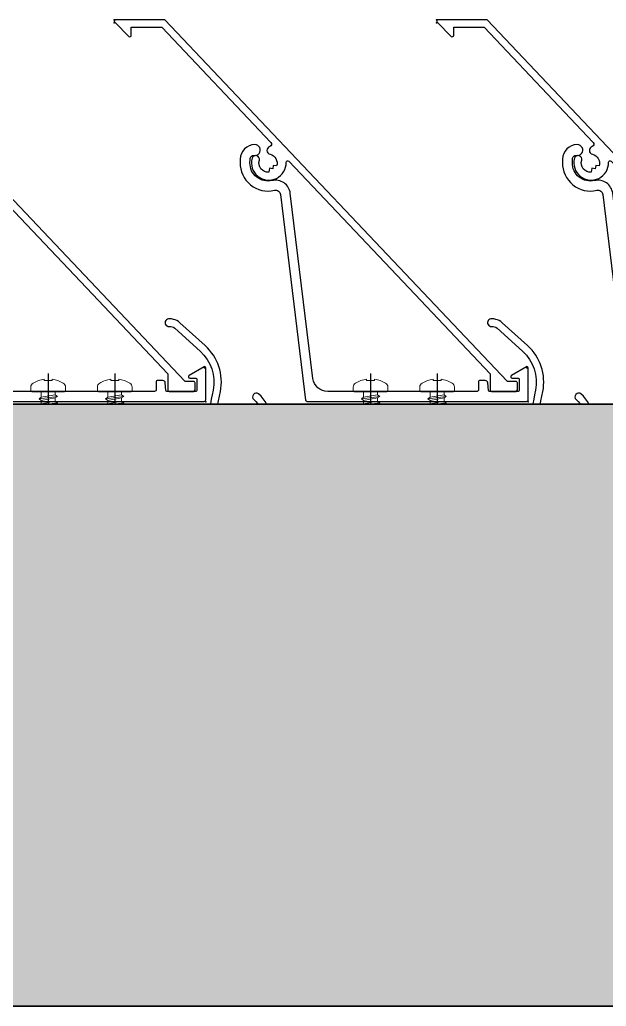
# Model space of a CAD drawing. Header units: millimetres. Extents: x 2519235 to 7246330, y 25937 to 201821.
# Drawn here: x 2751651.7 to 2751769.9, y 118708.9 to 118907.7 of the extents above; entities that cross this region are included whole.
import ezdxf
from ezdxf.enums import TextEntityAlignment as Align

# ---------------------------------------------------------------- set-up
doc = ezdxf.new("R2010")
doc.units = ezdxf.units.MM
doc.set_wipeout_variables(frame=1)
doc.linetypes.add('CENTER', pattern=[50.800000000000004, 31.75, -6.35, 6.35, -6.35])
doc.linetypes.add('TA_GL_005.00000', pattern=[13.75, 5, -1.25, 1.25, -1.25, 5])
for name, color, linetype in [('000 - 0_SYM_DWG_GRID-BUBBLE_MAIN_COLOR_1', 7, 'Continuous'), ('000 - 0_SYM_DWG_GRIDLINE_MAIN_COLOR_251', 7, 'Continuous'), ('010 - ASPG_ACCESSORIES_MAIN_COLOR_1', 7, 'Continuous'), ('010 - ASPG_EXTR_DEF_SUB', 7, 'Continuous'), ('010 - ASPG_EXTR_MAIN_COLOR_2', 7, 'Continuous'), ('010 - ASPG_FLASHING_HATCH_', 7, 'Continuous'), ('010 - ASPG_FLASHING_MAIN_COLOR_2', 7, 'Continuous'), ('010 - ASPG_FLASHING_MAIN_COLOR_4', 7, 'Continuous'), ('010 - ASPG_FLASHING_WIPEOUT_', 7, 'Continuous'), ('010 - ASPG_FRAMING_MAIN_COLOR_2', 7, 'Continuous'), ('010 - ASPG_FRAMING_SUB_COLOR_2', 7, 'Continuous'), ('010 - ASPG_FRAMING_WIPEOUT_', 7, 'Continuous'), ('BOLT & SCREW', 7, 'Continuous'), ('Center Line', 7, 'CENTER'), ('Xref-PLAN-106.940$0$_PP-Dim', 7, 'Continuous')]:
    doc.layers.add(name, color=color, linetype=linetype)
doc.layers.add('12-GRID', color=7, linetype='CENTER', lineweight=13)
doc.layers.add('SCREW', color=7, linetype='Continuous', lineweight=5)
doc.styles.add('Arial', font='arial.ttf', dxfattribs={"height": 299.9999999999997})
doc.styles.add('TA', font='', dxfattribs={"height": 4.5})
doc.styles.get('TA').set_extended_font_data('Cordia New')

# ---------------------------------------------------------------- blocks, each defined once
blk = doc.blocks.new('Xref-PLAN-106.940')
at = {"layer": 'Xref-PLAN-106.940$0$_PP-Dim', "color": 7}
for p, q in [((148619.3374636862, 23258.39665348398), (153169.1805612047, 23258.39665348398)), ((148619.3374636862, 22958.39665348398), (153169.1805612047, 22958.39665348398))]:
    blk.add_line(p, q, dxfattribs=at)
blk = doc.blocks.new('*U1098')
at = {"layer": '000 - 0_SYM_DWG_GRIDLINE_MAIN_COLOR_251', "color": 7, "linetype": 'ByBlock', "ltscale": 5}
blk.add_line((1.99999999999271, 0), (-865.9999999999948, 1.209458072101898e-13), dxfattribs=at)
at = {"color": 7, "style": 'TA', "flags": 1}
blk.add_attdef('LOCATION', (5.999999999999999, -6.000000000000001), '', height=4.5, rotation=270, dxfattribs=at)
at = {"layer": '000 - 0_SYM_DWG_GRID-BUBBLE_MAIN_COLOR_1', "color": 7, "style": 'Arial'}
blk.add_attdef('GRID-HEAD', text='', height=4, rotation=179.9999999999665, dxfattribs=at).set_placement((21.99999998541249, 0), align=Align.MIDDLE_CENTER)
blk = doc.blocks.new('W-1-PP17-ENT1_REV02_20260415-161303_PP17_ENT1_MAIN_DIMS_PL')
at = {"layer": '000 - 0_SYM_DWG_GRIDLINE_MAIN_COLOR_251', "color": 7, "linetype": 'TA_GL_005.00000', "xscale": 50, "yscale": 50, "zscale": 50, "rotation": 180}
blk.add_blockref('*U1098', (-18300, -2.91038304567337e-11), dxfattribs=at)
blk = doc.blocks.new('A$C6d15e31b')
at = {"color": 7}
for name, p in [('W-1-PP17-ENT1_REV02_20260415-161303_PP17_ENT1_MAIN_DIMS_PL', (0, 0)), ('Xref-PLAN-106.940', (-135619.3374636862, -23258.39544955263))]:
    blk.add_blockref(name, p, dxfattribs=at)
blk = doc.blocks.new('PZG35-9D5')
at = {"layer": 'Center Line', "color": 7}
blk.add_line((1.4210854715202e-14, 3.733653355866409), (1.4210854715202e-14, -10.53404386090006), dxfattribs=at)
at = {"layer": 'SCREW', "color": 7}
for p, q in [((-1.399999999999963, 2.842170943040401e-14), (-1.399999999999963, -1.090192378864657)), ((1.399999999999991, 0), (1.399999999999991, -0.5901923788647139)), ((-1.850000000000009, -1.399999999999977), (1.850000000000037, -0.8999999999999773)), ((-1.850000000000009, -1.399999999999977), (-1.399999999999963, -1.090192378864685)), ((-1.850000000000009, -1.399999999999977), (-1.399999999999963, -1.709807621135297)), ((-1.399999999999963, -1.090192378864685), (1.399999999999991, -0.5901923788646855)), ((-1.399999999999963, -1.709807621135297), (1.399999999999991, -1.209807621135297)), ((-1.399999999999963, -1.709807621135269), (-1.399999999999963, -2.390192378864697)), ((-1.399999999999963, -2.390192378864697), (1.399999999999991, -1.890192378864697)), ((1.850000000000037, -0.8999999999999773), (1.399999999999991, -0.5901923788646855)), ((1.850000000000037, -0.8999999999999773), (1.399999999999991, -1.209807621135297)), ((1.399999999999991, -1.209807621135269), (1.399999999999991, -1.890192378864725)), ((1.850000000000037, -2.199999999999989), (1.399999999999991, -1.890192378864697)), ((-1.850000000000009, -2.699999999999989), (1.850000000000037, -2.199999999999989)), ((-1.850000000000009, -2.699999999999989), (-1.399999999999963, -2.390192378864697)), ((-1.850000000000009, -2.699999999999989), (-1.399999999999963, -3.009807621135309)), ((-1.850000000000009, -4), (-1.399999999999963, -3.690192378864708)), ((-1.850000000000009, -4), (-0.9911470940920566, -3.883938796498938)), ((-1.399999999999963, -3.009807621135309), (1.399999999999991, -2.509807621135309)), ((-1.399999999999963, -3.009807621135309), (-1.399999999999963, -3.690192378864708)), ((-1.399999999999963, -3.690192378864708), (-0.8446989986695002, -3.591031485769975)), ((0.5619885887190463, -3.339837273736322), (1.399999999999991, -3.190192378864708)), ((0.7141825614195483, -3.653488843051434), (1.850000000000037, -3.5)), ((0.7141825614195483, -3.932275020881832), (1.399999999999991, -3.80980762113532)), ((1.850000000000037, -2.199999999999989), (1.399999999999991, -2.509807621135309)), ((1.399999999999991, -2.50980762113528), (1.399999999999991, -3.190192378864708)), ((1.850000000000037, -3.5), (1.399999999999991, -3.190192378864708)), ((1.850000000000037, -3.5), (1.399999999999991, -3.80980762113532)), ((1.399999999999991, -3.809807621135349), (1.399999999999991, -4.490192378864691)), ((-1.850000000000009, -4), (-1.399999999999963, -4.30980762113532)), ((-1.399999999999963, -4.30980762113532), (-1.184865735341859, -4.271390788160659)), ((-1.399999999999963, -4.309807621135349), (-1.399999999999963, -8.099999999999966)), ((0.7141825614195483, -4.612659778611231), (1.399999999999991, -4.49019237886472)), ((0.7141825614195483, -4.953488843051389), (1.850000000000037, -4.800000000000011)), ((0.7141825614195483, -5.232275020881843), (1.399999999999991, -5.109807621135332)), ((1.850000000000037, -4.800000000000011), (1.399999999999991, -4.49019237886472)), ((1.850000000000037, -4.800000000000011), (1.399999999999991, -5.109807621135332)), ((1.399999999999991, -5.109807621135332), (1.399999999999991, -8.099999999999966)), ((1.4210854715202e-14, -9.5), (-1.399999999999963, -8.099999999999966)), ((1.4210854715202e-14, -9.5), (1.399999999999991, -8.099999999999966))]:
    blk.add_line(p, q, dxfattribs=at)
blk.add_lwpolyline([(1.4210854715202e-14, -9.5), (0.7141825614195483, -5.232275020881843), (0.7141825614195483, -3.600899293750615, 0.4176573264866609), (0.4106596181599826, -3.300919979679151, 0.1081021898226624), (-0.8446989986694433, -3.591031485769975), (-1.399999999999991, -4.701675652739141)], format="xyb", dxfattribs=at)
blk = doc.blocks.new('*U2951')
at = {"layer": 'SCREW', "color": 7}
blk.add_lwpolyline([(3.026373332565058, 1.780836269555209, 0.09905967801670053), (0.7999999999999687, 2.546427498927414), (0.7999999999999687, 2.274284095813357), (-0.800000000000054, 2.274284095813357), (-0.800000000000054, 2.546427498927414, 0.09905967801670058), (-3.026373332565143, 1.780836269555209, 0.2665876613401604), (-3.500000000000043, 0.9556546004010897), (-3.500000000000043, 0.1999999999999886, 0.4142135623730938), (-3.300000000000054, 0), (3.299999999999997, 0, 0.4142135623731049), (3.499999999999986, 0.1999999999999886), (3.499999999999957, 0.9556546004010897, 0.2665876613401604)], format="xyb", close=True, dxfattribs=at)
blk.add_blockref('PZG35-9D5', (-1.4210854715202e-14, 0), dxfattribs=at)
blk = doc.blocks.new('*U2950')
at = {"color": 7}
blk.add_point((0, 0), dxfattribs=at)
at = {"layer": '010 - ASPG_ACCESSORIES_MAIN_COLOR_1', "color": 7}
blk.add_lwpolyline([(-39.69999999902211, -0.5999999995172398, 0.4142135623731156), (-39.99999999883585, -0.8999999995638059), (-39.99999999883585, -7.366962144914214, 0.5773502691897371), (-39.65044321701862, -7.568778847059366), (-36.64260295056738, -5.832201459393036, 0.7673269879794871), (-36.78520590183325, -5.299999999645297), (-37.89999999874271, -5.299999999645297, -0.4142135623735732), (-38.19999999902211, -4.999999999656938), (-38.19999999902211, -2.799999999587089, -0.4142135623730951), (-37.99999999883585, -2.59999999951724), (-32.18326623388566, -2.59999999951724, -0.3888787318530097), (-31.98402729420923, -2.782568851142787), (-31.8474567013327, -4.343577870872468, 0.3888787318530089), (-31.34935935237445, -4.799999999528882), (-30.29999999911524, -4.799999999528882, 0.4142135623732408), (-29.99999999883585, -4.499999999540523), (-29.99999999883585, -2.899999999505599, -0.4142135623731785), (-29.69999999902211, -2.59999999951724), (0.4107479506637901, -2.59999999951724, -0.3789692262628873), (3.38851808081381, -5.235465979035143), (7.952927200356498, -42.5207682372482, 0.4465929586642906), (11.6177961837966, -45.07649022702281, -0.4898018444424612), (16.07846395508386, -48.68238816667036), (16.06490363762714, -49.36225294566866, -0.1824796859550777), (15.80227640201338, -50.01801436272836, -0.2679491924113072), (15.32539491611533, -50.16829426406803, 1.122114645179816), (15.09990952932276, -52.3421093734276, 0.4050039718497206), (18.0645059288945, -49.40213623346681), (18.07806624681689, -48.72227145435209, 0.4898054953707174), (11.15966573380865, -43.12966807454978, -0.4465970485362636), (9.938031048281118, -42.27776159492242), (4.866356541635469, -0.8481197821154633, 0.3641755342157969), (4.570876519894227, -0.5999999995172398)], format="xyb", close=True, dxfattribs=at)
at = {"layer": '010 - ASPG_EXTR_DEF_SUB', "color": 7}
for p in [(-39.99999999883585, -0.4999999995172402), (43.44495566345738, -76.89999999944341), (43.44495566345738, -77.49999999954052)]:
    blk.add_point(p, dxfattribs=at)
at = {"layer": '010 - ASPG_EXTR_MAIN_COLOR_2', "color": 7}
blk.add_lwpolyline([(11.37409105408005, -48.15170148877115), (11.47245816211216, -47.43577758665815), (12.17779493960552, -47.55667202338264), (12.29266474000178, -46.78670596401826, -0.5355375090189683), (14.1918134491425, -49.16870282323253, 0.9915718169393263), (15.66379558271728, -49.57599316951273, 1.157025413028558), (8.792231505503878, -48.77291728999153, -0.6885576205791355), (8.274611146422103, -48.98797988444021), (-17.14292736421339, -22.16859813180672), (-32.34153279638849, -6.131750148785431), (-32.34153279638849, -2.899999981694054, 0.4143115081626392), (-32.64163311407901, -2.59999999951724), (-37.54163311352022, -2.59999999951724, 0.4141156188887998), (-37.84153278893791, -2.899999981635847), (-37.84153278893791, -4.299999988411218, 0.4142135623731781), (-37.54153279098682, -4.599999986478724), (-35.98884801496752, -4.599999986478724, -0.205894629290155), (-35.77110154624097, -4.693635078269653), (33.22969053988345, -77.49999999954052), (43.14495566324331, -77.49999999954052, 0.6681786376628355), (43.35708769806661, -76.98786796536915), (40.5215537941549, -74.1523340573247, 0.6681786381757795), (40.00942175951786, -74.36446609156592), (40.00942175951786, -75.99999999802712), (33.87471885257401, -75.99999999802712), (11.86384030175395, -52.7751643466243, -0.5583539238224016), (12.08261241135187, -51.95244935475676, 0.7662751832817146), (12.03674733010121, -50.39291741001107, -0.4385828234445206), (10.70630855322815, -48.05207626283555)], format="xyb", close=True, dxfattribs=at)
at = {"layer": 'SCREW', "color": 7, "rotation": 180}
for p in [(-21.64901723782532, -2.499999999924694), (-8.237076249206439, -2.499999999924694)]:
    blk.add_blockref('*U2951', p, dxfattribs=at)
blk = doc.blocks.new('*U1100')
at = {"color": 7}
blk.add_wipeout([(1440.0000000029759, 4.000000001546596), (60.00000000297587, 3.9999999999997726), (60.00000000297587, 69.29999999999995), (1440.0000000029759, 69.30000000154678)], dxfattribs=at).dxf.layer = '010 - ASPG_FRAMING_WIPEOUT_'
at = {"layer": '010 - ASPG_FRAMING_MAIN_COLOR_2', "color": 7}
blk.add_lwpolyline([(1410.00000000414, 69.30000000154668), (90.00000000181171, 69.3), (90.00000000181171, 6), (1410.00000000414, 6.000000001546685)], close=True, dxfattribs=at)
at = {"layer": '010 - ASPG_FRAMING_SUB_COLOR_2', "color": 7}
for points in [[(1440.000000002976, 4.000000001546685), (60.00000000297587, 4), (60.00000000297587, 69.3), (1440.000000002976, 69.30000000154668)], [(60.00000000297587, 2.000000000715772), (60.00000000297587, 4), (1440.000000002976, 4.000000001546685), (1440.000000002976, 2.000000002262457)]]:
    blk.add_lwpolyline(points, close=True, dxfattribs=at)
at = {"color": 7, "rotation": 180}
for p in [(1205.000000003492, 69.3), (1270.000000003492, 69.3), (1335.000000003492, 69.3)]:
    blk.add_blockref('*U2950', p, dxfattribs=at)
blk = doc.blocks.new('*U2952')
at = {"layer": '12-GRID', "color": 7, "linetype": 'CENTER'}
for p, q in [((5.684341886080801e-14, -6.200000000000029), (5.684341886080801e-14, 2.200000000000029)), ((-4.199999999999973, -2), (4.200000000000085, -2))]:
    blk.add_line(p, q, dxfattribs=at)
at = {"layer": 'BOLT & SCREW', "color": 7}
for p, q in [((-0.553537628269381, -1.771128018217196), (-1.767499999999847, -1.558125000000442)), ((-0.4577439635652332, -1.771128018217196), (-0.8837500000000146, -1.558125000000442)), ((-0.2288719817826677, -1.446462371730204), (-0.4418749999998197, -0.2325000000002947)), ((-0.2288719817826677, -1.542256036434869), (-0.4418749999998197, -1.116250000000048)), ((0.2288719817822642, -1.446462371730562), (0.4418749999996946, -0.2324999999999764)), ((0.2288719817822642, -1.542256036434869), (0.4418749999996946, -1.116250000000048)), ((0.4577439635647103, -1.771128018217196), (0.8837499999994917, -1.558125000000442)), ((0.5535376282692559, -1.771128018217196), (1.767500000000001, -1.558125000000124)), ((-0.553537628269381, -2.228871981782805), (-1.767500000000483, -2.441875000000354)), ((-0.4577439635652332, -2.228871981782805), (-0.8837500000000146, -2.441875000000354)), ((-0.2288719817826677, -2.457743963565131), (-0.4418749999998197, -2.883750000000271)), ((-0.2288719817821107, -2.553537628269438), (-0.4418749999998197, -3.767500000000023)), ((0.4418749999996946, -2.883750000000271), (0.2288719817829008, -2.457743963565131)), ((0.2288719817829008, -2.553537628269438), (0.4418749999999732, -3.767500000000023)), ((0.4577439635647103, -2.228871981782805), (0.8837500000001283, -2.441874999999877)), ((0.5535376282692559, -2.228871981782805), (1.767500000000001, -2.441874999999877))]:
    blk.add_line(p, q, dxfattribs=at)
for points in [[(-1.767500000000006, -1.558125000000442), (-0.8837500000001342, -1.558125000000442, 0.4142135623730394), (-0.4418749999998197, -1.116250000000048), (-0.4418749999998197, -0.2325000000002947), (0.4418749999996946, -0.2324999999999764), (0.4418749999996946, -1.116250000000048, 0.4142135623731505), (0.8837500000000089, -1.558125000000442), (1.76750000000012, -1.558125000000124), (1.76750000000012, -2.441874999999877), (0.8837500000000089, -2.441874999999877, 0.414213562373095), (0.4418749999996946, -2.883750000000271), (0.4418749999999732, -3.767500000000023), (-0.4418749999998197, -3.767500000000023), (-0.4418749999998197, -2.883750000000271, 0.4142135623730397), (-0.8837500000001342, -2.441875000000354), (-1.767500000000483, -2.441875000000354)], [(0.2288719817829008, -2.457743963565131, -0.414213562373095), (0.4577439635645909, -2.228871981782805), (0.5535376282692559, -2.228871981782805), (0.5535376282692559, -1.771128018217196), (0.4577439635645909, -1.771128018217196, -0.4142135623730951), (0.228871981782105, -1.542256036434869), (0.228871981782105, -1.446462371730562), (-0.2288719817826677, -1.446462371730204), (-0.2288719817826677, -1.542256036434869, -0.4142135623730951), (-0.4577439635649944, -1.771128018217196), (-0.553537628269381, -1.771128018217196), (-0.553537628269381, -2.228871981782805), (-0.4577439635649944, -2.228871981782805, -0.4142135623730951), (-0.2288719817826677, -2.457743963565131), (-0.2288719817822698, -2.553537628269438), (0.2288719817829008, -2.553537628269438)]]:
    blk.add_lwpolyline(points, format="xyb", close=True, dxfattribs=at)
blk.add_circle((5.684341886080801e-14, -2), 3.5, dxfattribs=at)
blk = doc.blocks.new('*U1095')
at = {"layer": '010 - ASPG_EXTR_DEF_SUB', "color": 7}
for p in [(65, -1.251976300409297e-11), (130, -2.503952600818593e-11)]:
    blk.add_point(p, dxfattribs=at)
at = {"layer": '010 - ASPG_EXTR_MAIN_COLOR_2', "color": 7}
for points in [[(48.96367690106854, 67.20642238203436, -0.09885145914925667), (49.81734006712213, 66.03380806540372, -0.2058282691334744), (49.79366642143577, 61.20460651122266, -0.1151163694662807), (46.36832412844524, 57.18072180578019, 0.822373071447778)], [(47.45504629053175, 56.10392398637487, 0.109184526549196), (51.14860093407333, 60.55948756891303, 0.2083234795678962), (51.18942684633657, 66.64026457507862, 0.1005277992320483), (49.97230913909152, 68.31671042181551, 0.1451157280627245), (46.29230913100764, 70.06714037148049)], [(171.3521102210507, 67.62217621322313, -0.04582868044492008), (152.7838222887367, 45.76076047364447, -0.5604921351226578), (152.2875053561293, 45.88571992129843, 0.3178599151680848), (149.2119114198722, 48.23749049523437, 0.9532878111822051), (149.0820726789534, 46.71593409564636, -2.423003988231831), (147.2580695222132, 44.89173717544006, 0.9523147976297285), (145.7363446820527, 44.76348824843123, 0.3008214087947553), (147.8898747372441, 41.75529025440161, -0.5604921351218277), (147.9835184067488, 41.25212405503086, -0.01942473842078824), (138.6239250916988, 33.46052617053326, -0.5525007933269362), (138.1474985848181, 33.63667257983295, 0.3444609008774969), (134.9894988052547, 36.29767865993605, 0.9520149233436535), (134.8615776561201, 34.77593409564403, -2.42318646531747), (133.0375749985687, 32.95193143774347, 0.9520149233867892), (131.5158304339275, 32.82401028889987, 0.2853998218446234), (133.4930240777321, 29.88851448274042, -0.5533776808031501), (133.5629085102119, 29.3849656625284, 0.03067395406819984), (118.4630128806457, 15.05729964553436, 0.4171002255848137), (119.114368729759, 5.272964205160378, 0.9355530918984264), (120.0966641549021, 6.406584819695553, -0.4344100119147308), (119.803354519885, 14.29476617483712, -0.01499848524836865), (126.9205648060888, 21.4545541918819, -0.7383485292466446), (129.917139344383, 19.76412730312265, 0.004917316774645771), (126.8066999851726, 4.803864106394457, 0.2636109069979271), (129.8802099335007, -4.460317215034166), (134.9957336951047, -9.084236264894145, 0.1258843890439943), (136.2677612504922, -9.753782964220164, 0.04427494949630078), (137.0895440597087, -9.866966023018477, 1.107654826573523), (137.1254592109472, -8.33180570156722, -0.2155958426847688), (136.0232266592793, -7.991025416904023), (130.8860520706512, -3.347536196258744, -0.2636109069978752), (128.2782254475169, 4.512981288575673, -0.004854851929905817), (131.34138361644, 19.25507699998386, 0.2339601468136614), (130.8154424866661, 21.95487343820102, -0.2408104543272742), (130.7103134100325, 24.90310810684284, -0.1041570884704408), (130.7846048693173, 25.00194829816289), (132.99301963998, 26.93374890860693, -0.2290212912668875), (135.7006792640314, 26.88725557024415, -0.3817208427142056), (140.2736195935868, 9.069098417563936, 0.9773819303748196), (141.6203112956136, 8.407760736391054, 0.3611050424324235), (137.4081621826626, 27.50327562555728, -0.4961260631527202), (137.4429225292988, 30.68812541742633, 0.003188108562510474), (139.0558096300811, 31.90200527417298, -0.00282652430436861), (140.561955856625, 33.06505110461555, 0.07704788012868193), (173.7415275620297, 68.43644483827345, -0.2476739044870795)], [(176.2923091310076, 70.06714037145545), (160.7587749278173, 70.06714037145545, 0.4336592857269459), (160.4594267569482, 69.74737493510881), (160.8413778650574, 63.96271307501999, 0.0820690263538202), (160.8636512933299, 63.86745857031607, 0.7206537881255028), (162.3290865048766, 63.97254170038329, 0.07922428198988747), (162.3377835312858, 64.06661670524451), (162.0687732263468, 68.1407864563266, -0.4336592857264138), (162.4679041211493, 68.56714037139724), (170.8611929877661, 68.56714037145545, -0.6073848710044985)]]:
    blk.add_lwpolyline(points, format="xyb", dxfattribs=at)
blk.add_lwpolyline([(95.75877492781729, 70.06714037146797, 0.4336592857269459), (95.45942675694823, 69.74737493512133), (95.84137786505744, 63.96271307503251, 0.0820690263538202), (95.8636512933299, 63.86745857032859, 0.7206537881255028), (97.32908650487661, 63.97254170039581, 0.07922428198988747), (97.33778353128582, 64.06661670525703), (97.06877322634682, 68.14078645633911, -0.4336592857264138), (97.46790412114933, 68.56714037140976), (105.8611929877661, 68.56714037146797, -0.6073848710044985), (106.3521102210507, 67.62217621323565, -0.04582868044492008), (87.7838222887367, 45.76076047365699, -0.5604921351226578), (87.28750535612926, 45.88571992131095, 0.3178599151680848), (84.2119114198722, 48.23749049524689, 0.9532878111822051), (84.08207267895341, 46.71593409565888, -2.423003988231831), (82.25806952221319, 44.89173717545258, 0.9523147976297285), (80.73634468205273, 44.76348824844375, 0.3008214087947553), (82.8898747372441, 41.75529025441413, -0.5604921351218277), (82.98351840674877, 41.25212405504338, -0.01942473842078824), (73.62392509169877, 33.46052617054578, -0.5525007933269362), (73.1474985848181, 33.63667257984547, 0.3444609008774969), (69.9894988052547, 36.29767865994857, 0.9520149233436535), (69.86157765612006, 34.77593409565655, -2.42318646531747), (68.03757499856874, 32.95193143775599, 0.9520149233867892), (66.51583043392748, 32.82401028891239, 0.2853998218446234), (68.49302407773212, 29.88851448275294, -0.5533776808031501), (68.56290851021186, 29.38496566254092, 0.03067395406819984), (53.46301288064569, 15.05729964554688, 0.4171002255848137), (54.11436872975901, 5.272964205172897, 0.9355530918984264), (55.0966641549021, 6.406584819708073, -0.4344100119147308), (54.80335451988503, 14.29476617484964, -0.01499848524836865), (61.92056480608881, 21.45455419189442, -0.7383485292466446), (64.91713934438303, 19.76412730313517, 0.004917316774645771), (61.8066999851726, 4.803864106406976, 0.2636109069979271), (64.88020993350074, -4.460317215021647), (69.99573369510472, -9.084236264881625, 0.1258843890439943), (71.26776125049219, -9.753782964207645, 0.04427494949630078), (72.08954405970871, -9.866966023005958, 1.107654826573523), (72.12545921094716, -8.3318057015547, -0.2155958426847688), (71.02322665927932, -7.991025416891503), (65.8860520706512, -3.347536196246224, -0.2636109069978752), (63.27822544751689, 4.512981288588193, -0.004854851929905817), (66.34138361644, 19.25507699999638, 0.2339601468136614), (65.81544248666614, 21.95487343821354, -0.2408104543272742), (65.71031341003254, 24.90310810685536, -0.1041570884704408), (65.78460486931726, 25.00194829817541), (67.99301963998005, 26.93374890861945, -0.2290212912668875), (70.70067926403135, 26.88725557025667, -0.3817208427142056), (75.27361959358677, 9.069098417576456, 0.9773819303748196), (76.62031129561365, 8.407760736403574, 0.3611050424324235), (72.40816218266264, 27.5032756255698, -0.4961260631527202), (72.44292252929881, 30.68812541743885, 0.003188108562510474), (74.05580963008106, 31.9020052741855, -0.00282652430436861), (75.56195585662499, 33.06505110462807, 0.07704788012868193), (108.7415275620297, 68.43644483828596, -0.2476739044870795), (108.9891886156984, 68.56714037140976), (110.9840893819928, 68.56714037140976, -0.04413111325910057), (111.4728248161264, 68.5045802023253, -0.1258462906385483), (113.9636769010685, 67.20642238202184, -0.09885145914925667), (114.8173400671221, 66.0338080653912, -0.2058282691334744), (114.7936664214358, 61.20460651121014, -0.1151163694662807), (111.3683241284452, 57.18072180576767, 0.822373071447778), (112.4550462905318, 56.10392398636235, 0.109184526549196), (116.1486009340733, 60.55948756890051, 0.2083234795678962), (116.1894268463366, 66.6402645750661, 0.1005277992320483), (114.9723091390915, 68.316710421803, 0.1451157280627245), (111.2923091310076, 70.06714037146797)], format="xyb", close=True, dxfattribs=at)
at = {"color": 7, "rotation": 179.999999999989}
for p in [(84.08686374500394, 42.88714037141675), (149.0868637450039, 42.88714037140423), (69.86636872263625, 30.94714037141442), (134.8663687226363, 30.9471403714019)]:
    blk.add_blockref('*U2952', p, dxfattribs=at)
blk = doc.blocks.new('W-1-PP17-ENT1_REV02_20260416-153151_PP17_ENT1_ASPG_MAIN_UPPL')
at = {"color": 7}
blk.add_blockref('*U1100', (15900, 48.00000000046566), dxfattribs=at)
at = {"color": 7, "rotation": 179.9999999999999}
blk.add_blockref('*U1095', (17274.76696214778, 124.6669621454203), dxfattribs=at)
blk = doc.blocks.new('*U2970')
at = {"layer": '010 - ASPG_FLASHING_HATCH_'}
h = blk.add_hatch(dxfattribs=at)
h.set_pattern_fill('DOTS', scale=0.5)
h.set_pattern_definition([(0, (0, 0), (19.84375, 39.6875), [0, -39.6875])])
h.paths.add_polyline_path([(0, -52), (3000.000000000233, -52), (3000.000000000175, -351), (-2.44929359829475e-18, -351)])
at = {"layer": '010 - ASPG_FLASHING_MAIN_COLOR_2', "color": 7}
blk.add_lwpolyline([(0, -52), (3000.000000000233, -52), (3000.000000000175, -351), (-2.44929359829475e-18, -351)], close=True, dxfattribs=at)
at = {"color": 7}
blk.add_wipeout([(0, 69.29999999994834), (2999.999999999821, 69.29999999994834), (3000.0000000000537, -51.99999999999636), (0, -51.99999999999636)], dxfattribs=at).dxf.layer = '010 - ASPG_FLASHING_WIPEOUT_'
at = {"layer": '010 - ASPG_FLASHING_HATCH_'}
h = blk.add_hatch(dxfattribs=at)
h.set_pattern_fill('DOTS', scale=0.1)
h.set_pattern_definition([(0, (0, 0), (3.96875, 7.9375), [0, -7.9375])])
h.paths.add_polyline_path([(-2.8421709430404e-14, 69.29999999999998), (3000, 69.29999999999998), (3000.000000000233, -52.00000000000001), (3.155443620884047e-30, -52.00000000000001)])
at = {"layer": '010 - ASPG_FLASHING_MAIN_COLOR_4', "color": 7}
blk.add_lwpolyline([(-2.8421709430404e-14, 69.29999999999998), (3000, 69.29999999999998), (3000.000000000233, -52.00000000000001), (3.155443620884047e-30, -52.00000000000001)], close=True, dxfattribs=at)
blk = doc.blocks.new('W-1-PP17-ENT1_REV03_20260621-000232_LOPF_FLASHING')
at = {"color": 7}
blk.add_blockref('*U2970', (14400, 48.00000000046566), dxfattribs=at)

msp = doc.modelspace()

# ---------------------------------------------------------------- block references
at = {"color": 7}
msp.add_blockref('A$C6d15e31b', (2734544.160699638, 118712.9420134598), dxfattribs=at)

# ---------------------------------------------------------------- next in the draw order: block references
msp.add_blockref('W-1-PP17-ENT1_REV02_20260416-153151_PP17_ENT1_ASPG_MAIN_UPPL', (2734544.160699638, 118712.9420134598), dxfattribs=at)

# ---------------------------------------------------------------- next in the draw order: block references
msp.add_blockref('W-1-PP17-ENT1_REV03_20260621-000232_LOPF_FLASHING', (2734544.160699638, 118712.9420134598), dxfattribs=at)

doc.saveas('drawing.dxf')
